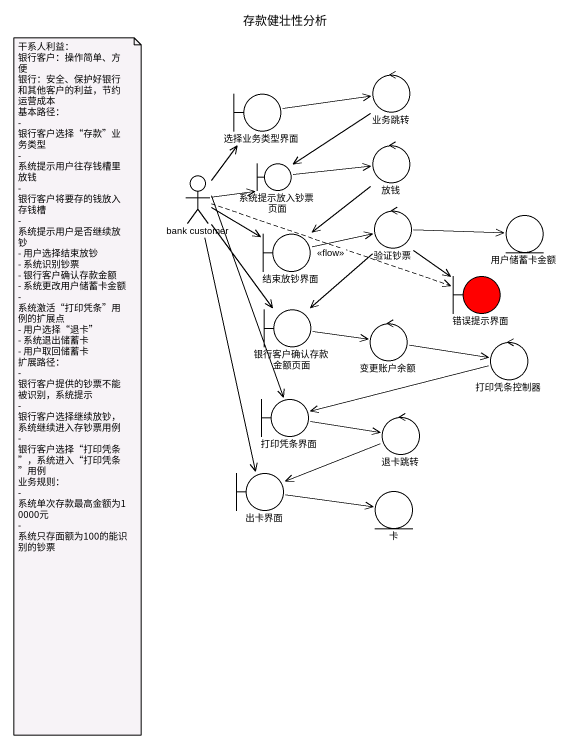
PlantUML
@startuml
title 存款健壮性分析
control 业务跳转
boundary 选择业务类型界面
boundary 系统提示放入钞票页面
control 放钱
actor "bank customer" as bank_customer
boundary 结束放钞界面
control 验证钞票
entity 用户储蓄卡金额
boundary 错误提示界面 #FF0000
boundary 银行客户确认存款金额页面
control 变更账户余额
control 打印凭条控制器
boundary 打印凭条界面
control 退卡跳转
boundary 出卡界面
entity 卡
业务跳转 --> 系统提示放入钞票页面
选择业务类型界面 -right-> 业务跳转
系统提示放入钞票页面 -right-> 放钱
放钱 --> 结束放钞界面
bank_customer -up-> 选择业务类型界面
bank_customer -up-> 系统提示放入钞票页面
bank_customer -right-> 结束放钞界面
bank_customer .right.> 错误提示界面 : <<flow>>
bank_customer --> 银行客户确认存款金额页面
bank_customer --> 打印凭条界面
bank_customer --> 出卡界面
结束放钞界面 -right-> 验证钞票
验证钞票 -right-> 用户储蓄卡金额
验证钞票 --> 错误提示界面
验证钞票 --> 银行客户确认存款金额页面
银行客户确认存款金额页面 -right-> 变更账户余额
变更账户余额 -right-> 打印凭条控制器
打印凭条控制器 -left-> 打印凭条界面
打印凭条界面 -right-> 退卡跳转
退卡跳转 -left-> 出卡界面
出卡界面 -right-> 卡
note as N1
  干系人利益：
  银行客户：操作简单、方便
  银行：安全、保护好银行和其他客户的利益，节约运营成本
  基本路径：
  - 银行客户选择“存款”业务类型
  - 系统提示用户往存钱槽里放钱
  - 银行客户将要存的钱放入存钱槽
  - 系统提示用户是否继续放钞
  - 用户选择结束放钞
  - 系统识别钞票
  - 银行客户确认存款金额
  - 系统更改用户储蓄卡金额
  - 系统激活“打印凭条”用例的扩展点
  - 用户选择“退卡”
  - 系统退出储蓄卡
  - 用户取回储蓄卡
  扩展路径：
  - 银行客户提供的钞票不能被识别，系统提示
  - 银行客户选择继续放钞，系统继续进入存钞票用例
  - 银行客户选择“打印凭条”，系统进入“打印凭条”用例
  业务规则：
  - 系统单次存款最高金额为10000元
  - 系统只存面额为100的能识别的钞票
end note
@enduml
